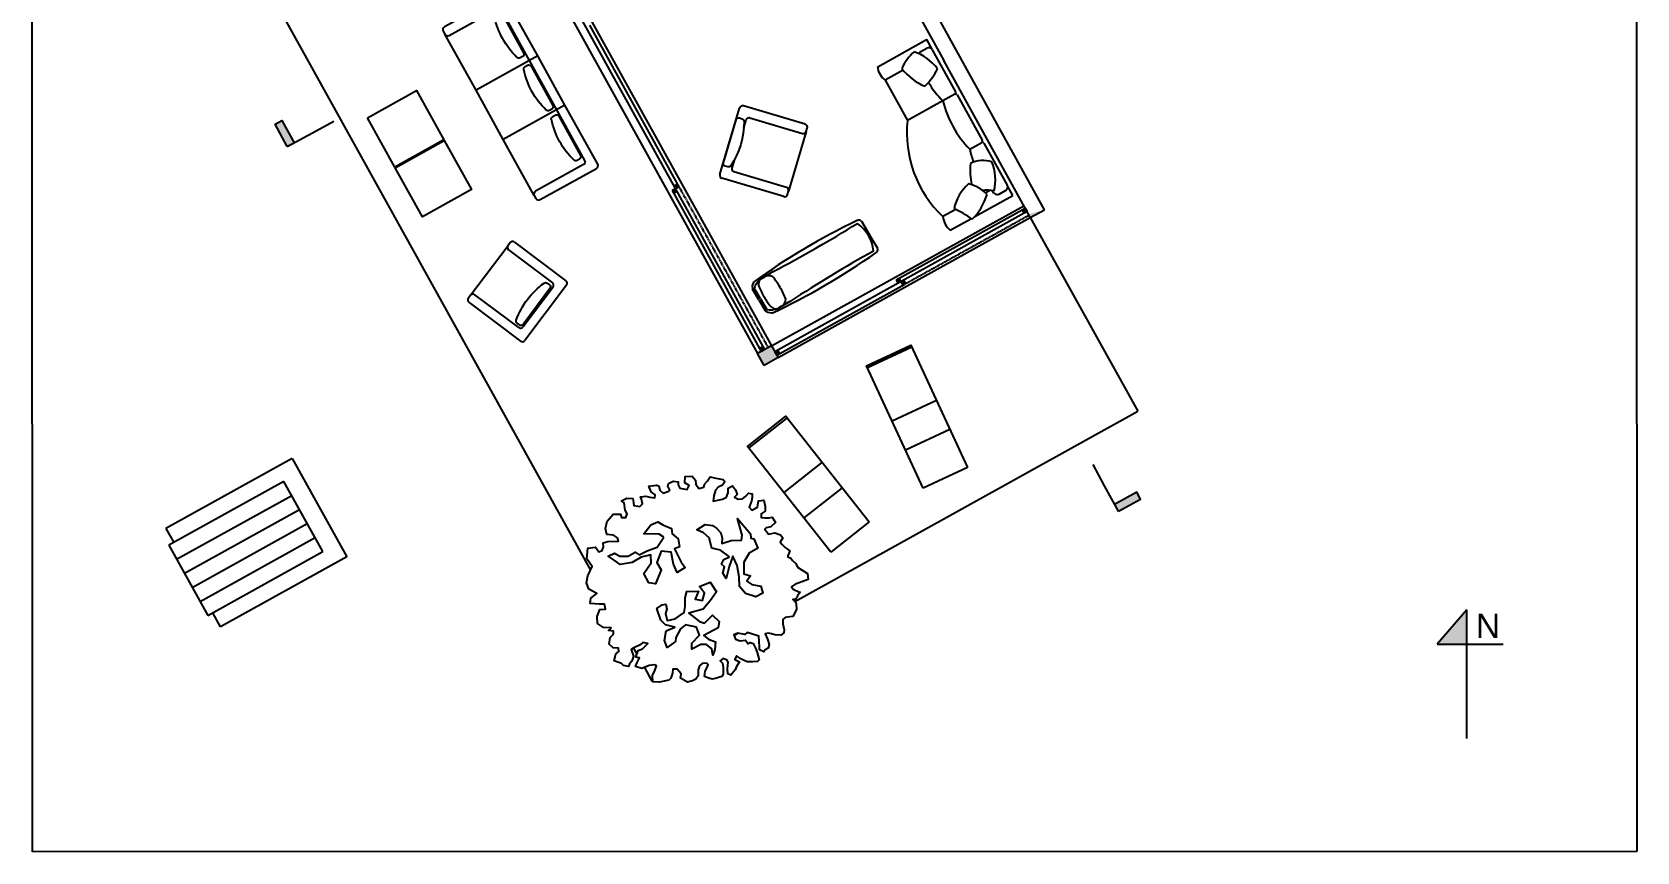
# Model space of a CAD drawing. Header units: millimetres. Extents: x 3565 to 7094, y -499 to 4123.
# Drawn here: x 5093 to 7094, y -499 to 522 of the extents above; entities that cross this region are included whole.
import ezdxf

# ---------------------------------------------------------------- set-up
doc = ezdxf.new("R2010")
doc.units = ezdxf.units.MM
doc.linetypes.add('ACAD_ISO02W100', pattern=[15, 12, -3])
for name, color, linetype in [('A-FLOOR-LEVL', 3, 'Continuous'), ('A-FURN', 9, 'Continuous'), ('A-GLAZ-FULL', 4, 'Continuous'), ('A-WALL-FULL-EXTR', 1, 'Continuous'), ('A-WALL-FULL-INTR', 2, 'Continuous'), ('ALBERO_PRUNUS', 116, 'Continuous'), ('campiture muri sezionati', 253, 'Continuous'), ('QUOTE', 5, 'Continuous')]:
    doc.layers.add(name, color=color, linetype=linetype)
doc.layers.add('A-SECT-MCUT', color=1, linetype='Continuous', lineweight=25)
doc.styles.get("Standard").update_dxf_attribs({"font": 'arial.ttf'})

msp = doc.modelspace()

# ---------------------------------------------------------------- hatches: boundary and pattern name
at = {"true_color": 0x636466}
h = msp.add_hatch(color=251, dxfattribs=at)
h.dxf.hatch_style = 1
h.paths.add_polyline_path([(6881.462903594593, -197.8463966343479), (6844.647482871595, -240.7314931548026), (6881.475727809907, -240.7204773304384)])
at = {"layer": 'campiture muri sezionati'}
h = msp.add_hatch(color=256, dxfattribs=at)
h.dxf.hatch_style = 1
h.paths.add_polyline_path([(5536.900895867637, 951.7383646848311), (5549.476042142204, 929.0720017163408), (5566.751446609009, 938.6554634778158), (5554.183596363416, 961.308675544255), (5551.959937456167, 960.0923166550069)])
h.paths.add_polyline_path([(6005.715556755533, 106.5764805672625), (6022.990961222337, 116.1599423287375), (6014.75045337392, 131.0114263918008), (5997.475053131445, 121.4279570160879)])
h = msp.add_hatch(color=256, dxfattribs=at)
h.dxf.hatch_style = 1
h.paths.add_polyline_path([(6337.406698586746, 290.5956126103783), (6354.9206531211, 300.2531968602902), (6112.07917804174, 740.5801243216179), (6164.987187901814, 769.9282045302193), (6155.285763720057, 787.4176976288095), (6155.28574712348, 787.4176884226849), (6084.727781077314, 748.2791751360387)])
edge = h.paths.add_edge_path()
edge.add_line((6354.886059164659, 300.3152908767233), (6112.079178041736, 740.5801243216149))
edge.add_line((6084.727781077314, 748.2791751360387), (6229.489262446567, 486.2485485013663))
edge.add_line((6334.946709629729, 295.030056677158), (6229.489262446568, 486.2485485013665))
edge.add_line((6337.406861684096, 290.5956967254037), (6354.920653128851, 300.2531968462395))
edge.add_line((6337.406746592464, 290.5956433409551), (6334.946709629728, 295.0300566771566))
at = {"layer": 'QUOTE'}
h = msp.add_hatch(color=256, dxfattribs=at)
h.dxf.hatch_style = 1
h.paths.add_polyline_path([(5419.686632832104, 383.7157970438111), (5413.83991605387, 380.5342540281454), (5411.204795397454, 379.1003296501008), (5396.128541817776, 406.8059380053232), (5404.610379252411, 411.421405399024)])
h = msp.add_hatch(color=256, dxfattribs=at)
h.dxf.hatch_style = 1
h.paths.add_polyline_path([(6442.547432935959, -66.56978493119959), (6445.728975951622, -72.4165017094333), (6447.162900329671, -75.05162236584692), (6474.868508684885, -59.97536878615074), (6470.253041291178, -51.49353135151796)])

# ---------------------------------------------------------------- linework, layer by layer
at = {"layer": 'A-FLOOR-LEVL', "ltscale": 0.1}
for points in [[(5265.256083557133, 795.5297180777511), (5789.132805670602, -148.7444181735841)], [(6337.406701059474, 290.5956081533573), (6471.265916979774, 49.31823872189807)], [(6044.068253204685, -187.6880534142842), (6471.265916979774, 49.31823872189807)], [(5968.077841214871, -229.8470053721526), (5972.972481819857, -227.131492813221)], [(5842.877490829403, -245.6178122646274), (5847.118126310653, -253.2614471832781)], [(5849.456242030783, -257.4758398235444), (5850.038722489718, -258.5257456678537)], [(5856.327808336547, -269.8616589756002), (5865.653645195829, -286.6712368274129)], [(5891.996554905899, -272.0563737701359), (5892.003113662282, -272.052735017719)], [(5865.653645195829, -286.6712368274129), (5866.915255182366, -285.9713043830525)]]:
    msp.add_lwpolyline(points, dxfattribs=at)
at = {"layer": 'A-FURN'}
for p, q in [((6200.257702332605, 497.0827779134293), (6208.323021026644, 501.5566112813203)), ((5723.430514786634, 491.9693052456764), (5646.476745152841, 449.2830388459415)), ((6215.120750346677, 499.6095940522127), (6244.194705941434, 447.1957694222747)), ((6156.481382688307, 461.8649106766006), (6184.312343309668, 411.6919273501248)), ((5680.431729788992, 388.0698130008795), (5646.476745152841, 449.2830388459415)), ((6243.415899049697, 444.4766776943429), (6184.312343309668, 411.6919273501248)), ((6246.134990777786, 443.6978708025558), (6277.591858687069, 386.9881894305031)), ((5757.385499422786, 430.7560794006122), (5680.431729788992, 388.0698130008795)), ((5950.477041740247, 344.3882233172767), (5975.051064300131, 427.104564214143)), ((5980.397232582818, 402.962876819724), (5983.136728510784, 412.1840402865937)), ((6058.185502279719, 397.9315471608447), (6036.054650107474, 323.4389357799987)), ((6261.837673329775, 375.9622532467374), (6276.813051795443, 384.2690977023681)), ((6279.532143523478, 383.4902908106837), (6308.60609911818, 331.0764661808471)), ((5968.137061595767, 361.6950509948047), (5965.397565667799, 352.4738875279313)), ((6030.039527925795, 316.7293786987589), (5953.074734063479, 339.5946863294162)), ((6287.639613035979, 324.6637717448348), (6281.783921455442, 321.4156188349648)), ((6298.593763194877, 319.8049034929736), (6306.659081888917, 324.2787368608638)), ((6315.669948600523, 318.3419290184374), (6309.176057788824, 330.0489584613665)), ((6243.709545702811, 300.2957574673596), (6228.384987894154, 291.795223183055)), ((6268.181753613999, 292.000220851523), (6315.669948600523, 318.3419290184374)), ((6127.065027735171, 286.3476164194758), (6137.146619701446, 269.1476596980988)), ((6237.661974768015, 275.0708954074289), (6263.183873072277, 289.2278958406337)), ((5694.376490353068, 260.1687083740267), (5758.558754963644, 211.9293189005725)), ((6147.228211667722, 251.9477029767222), (6137.146619701446, 269.1476596980988)), ((5639.711248752092, 193.8535562895759), (5686.401143091624, 255.9742254325497)), ((6016.696742893439, 223.4788843957454), (6001.854053078837, 214.4868513379874)), ((5742.521836297529, 204.1483651057865), (5705.097175359732, 154.3550423152392)), ((5759.324283201317, 206.5311739620315), (5707.479984215977, 137.552595411451)), ((5992.26140186868, 210.3159790344826), (5990.57543382299, 205.7840234658374)), ((5990.57543382299, 205.7840234658374), (5991.300249303799, 201.5670651636597)), ((5999.111849990411, 188.2398848746884), (5991.300249303799, 201.5670651636597)), ((6000.969296720582, 189.3286097090586), (5993.157696033969, 202.6557899980303)), ((5999.111849990411, 188.2398848746884), (6006.923450677022, 174.9127045857153)), ((6000.969296720582, 189.3286097090586), (6008.780897407195, 176.0014294200873)), ((6038.450173414844, 186.3658902613615), (6023.352594188272, 177.8087177761527)), ((6010.248691580076, 172.2199610516586), (6006.923450677022, 174.9127045857153)), ((6015.026638155378, 171.4767679066249), (6010.248691580076, 172.2199610516586)), ((6189.694604666313, 129.2178325090294), (6134.364209095897, 103.6313336078229)), ((6220.397749554522, 62.82277164198376), (6165.067353984105, 37.23627274077671)), ((6034.386335095735, 41.3695403898214), (5986.480060887205, 3.671921214904614)), ((6237.174902351945, 26.54244644348046), (6181.844506781531, 0.955947542274771)), ((5417.453433330558, -9.323371076076455), (5260.047995443254, -96.6361887118951)), ((5417.453433330558, -9.323371076076455), (5475.661978421103, -114.2603296676116)), ((6077.933785701261, -13.97072128853142), (6030.027511492727, -51.66834046344775)), ((5407.037842742972, -37.97177498173687), (5263.637945168029, -117.5157175164313)), ((5455.544963651761, -125.4192404746841), (5407.037842742972, -37.97177498173687)), ((6258.991372523748, -20.63532216084332), (6203.660976953333, -46.22182106205082)), ((5273.339369349785, -135.005210615021), (5416.739266924729, -55.46126808032705)), ((6102.978051417967, -45.79706701102805), (6055.071777209438, -83.49468618594392)), ((5283.040793531543, -152.4947037136094), (5426.440691106487, -72.95076117891631)), ((5260.047995443252, -96.63618871189556), (5269.749419625009, -114.1256818104835)), ((5292.742217713301, -169.9841968121987), (5436.142115288245, -90.44025427750557)), ((6136.484053694468, -88.37661892495089), (6088.577779485937, -126.0742380998681)), ((5263.637945168029, -117.5157175164313), (5312.145066076819, -204.9631830093781)), ((5302.443641895061, -187.4736899107893), (5445.843539470005, -107.9297473760944)), ((5475.661978421103, -114.2603296676116), (5485.363402602859, -131.7498227662018)), ((5312.145066076819, -204.9631830093781), (5455.544963651761, -125.4192404746841)), ((5485.363402602859, -131.7498227662018), (5327.957964715555, -219.062640402019)), ((5327.957964715555, -219.062640402019), (5318.256540533795, -201.5731473034298))]:
    msp.add_line(p, q, dxfattribs=at)
at = {"layer": 'A-FURN', "color": 251, "true_color": 0x636466}
for p, q in [((6881.462903594594, -197.846396634347), (6844.647482871595, -240.7314931548021)), ((6881.51092894065, -358.4053479474901), (6881.462903594592, -197.8463966343475)), ((6844.647482871595, -240.7314931548026), (6926.843833856374, -240.7069071185315))]:
    msp.add_line(p, q, dxfattribs=at)
at = {"layer": 'A-FURN'}
for points in [[(5607.741259427919, 519.1144365422128, 0.4142135623730741), (5612.982657183792, 517.6131864548247), (5672.700083115172, 550.7384506770181, -0.4142135623730941), (5677.941480871043, 549.2372005896295), (5712.936818927478, 486.1484507366199), (5746.891803563632, 424.9352248915579), (5781.887141620067, 361.8464750385483, -0.414213562373095), (5780.385891532683, 356.6050772826757), (5720.6684656013, 323.4798130604822, 0.414213562373095), (5719.167215513915, 318.2384153046087), (5721.247922354481, 314.4873672887161, 0.4142135623730741), (5726.489320110354, 312.9861172013266), (5796.700441900888, 351.9322359325747, 0.414213562373095), (5798.201691988277, 357.1736336884487), (5757.385499422786, 430.7560794006122), (5723.430514786634, 491.9693052456764), (5682.614322221144, 565.5517509578394, 0.4142135623730943), (5677.37292446527, 567.0530010452258), (5607.161802674737, 528.106882313979, 0.4142135623730741), (5605.66055258735, 522.8654845581059), (5607.741259427919, 519.1144365422128)], [(6178.790458723795, 474.2397581637947), (6156.481382688307, 461.8649106766006, -0.2000000000000041), (6147.204395814503, 478.5892384521303), (6208.056900864389, 512.3441312145214), (6214.550791676032, 500.6371017716942)], [(5987.930265498644, 414.7817326098252), (6053.391965291858, 395.333854837615, 0.4142135623730951), (6058.185502279719, 397.9315471608447), (6059.407087473537, 402.0434119188567, 0.4142135623730951), (6056.809395150308, 406.8369489067163), (5979.84460128799, 429.7022565373745)], [(6034.833064913654, 319.3270710219881), (6036.054650107474, 323.4389357799987, 0.4142135623730951), (6033.456957784244, 328.2324727678597), (5967.995257991028, 347.680350540069)], [(5688.978345414531, 259.4031801363549), (5686.401143091625, 255.9742254325506, 0.4142135623730951), (5687.166671329298, 250.5760804940105), (5741.756308059856, 209.5465100443271)], [(5699.699030421189, 153.5895140775633), (5645.109393690634, 194.6190845272504, 0.4142135623730951), (5639.711248752092, 193.8535562895759), (5637.134046429189, 190.424601585773, 0.4142135623730951), (5637.899574666863, 185.0264566472347), (5702.081839277434, 136.7870671737764)]]:
    msp.add_lwpolyline(points, format="xyb", dxfattribs=at)
for points in [[(5678.788851439427, 544.7354481317857), (5705.826150246873, 495.9932591461215, -0.414213562373095), (5704.513183238901, 491.4092245559286), (5701.479469623377, 489.7264232040402, -0.3298278589167343), (5697.501777712113, 490.2494502176073, -0.1493084333096756), (5669.508983812741, 540.7141826672928, -0.3298278589168084), (5671.171103233708, 544.3656137878634), (5674.204816849236, 546.0484151397559, -0.414213562373095)], [(5715.215465436545, 479.0664285969483), (5742.25276424399, 430.3242396112864, -0.414213562373095), (5740.939797236019, 425.7402050210935), (5737.906083620491, 424.0574036692051, -0.3298278589167343), (5733.928391709231, 424.5804306827695, -0.1493084333096756), (5705.93559780986, 475.0451631324577, -0.3298278589168084), (5707.597717230828, 478.6965942530292), (5710.631430846352, 480.3793956049199, -0.414213562373095)], [(5749.69062678284, 416.9154407479127), (5776.727925590283, 368.1732517622477, -0.414213562373095), (5775.414958582313, 363.5892171720579), (5772.381244966788, 361.9064158201686, -0.3298278589167343), (5768.403553055524, 362.4294428337353, -0.1493084333096756), (5740.410759156151, 412.8941752834194, -0.3298278589168084), (5742.072878577121, 416.5456064039918), (5745.106592192646, 418.2284077558829, -0.414213562373095)], [(5954.827239611383, 359.0310213858784), (5970.700866428994, 412.46176614554, -0.414213562373095), (5974.893209842942, 414.7336623112201), (5978.218739148012, 413.7456878519984, -0.3298278589167343), (5980.630156588325, 410.5393416251541, -0.1493084333096756), (5964.195557588419, 355.2203603689572, -0.3298278589168084), (5960.424665082131, 353.8507035127109), (5957.09913577706, 354.838677971929, -0.414213562373095)], [(5738.705688196228, 202.2167273109785), (5705.216785322934, 157.6599107925131, -0.414213562373095), (5700.495662394721, 156.9903932163415), (5697.722446342067, 159.0747423752541, -0.3298278589167343), (5696.578734723381, 162.9201960456439, -0.1493084333096756), (5731.251131648994, 209.0516454369608, -0.3298278589168084), (5735.262954567401, 209.0221993981013), (5738.036170620056, 206.9378502391919, -0.414213562373095)]]:
    msp.add_lwpolyline(points, format="xyb", close=True, dxfattribs=at)
for points in [[(5646.476745152841, 449.2830388459415), (5607.741259427919, 519.1144365422128)], [(5511.218921131953, 414.7956604367887), (5572.432146977017, 448.7506450729411), (5606.387131613168, 387.5374192278773), (5545.173905768104, 353.5824345917258), (5511.218921131955, 414.7956604367891)], [(5545.622921666696, 352.7729595793489), (5606.83614751176, 386.7279442155018), (5640.791132147913, 325.5147183704389), (5579.57790630285, 291.5597337342874), (5545.622921666696, 352.7729595793489)], [(5719.167215513914, 318.2384153046091), (5680.431729788992, 388.0698130008795)], [(6003.892573403172, 215.6110219275124), (6005.543062850576, 216.4042998535397)], [(6025.32943723674, 179.0381144529069), (6026.827985633568, 180.0906152777325)], [(6203.660976953333, -46.22182106205082), (6133.298104975015, 105.9367667565893), (6188.628500545432, 131.5232656577978), (6258.991372523748, -20.63532216084332)], [(6088.577779485937, -126.0742380998681), (5984.909326754917, 5.668015973592446), (6032.815600963445, 43.36563514850741), (6136.484053694468, -88.37661892495089)]]:
    msp.add_lwpolyline(points, dxfattribs=at)
for centre, radius, start, end in [((6210.748377072026, 497.1842380067719), 4.999999999999995, 29.01713793927233, 119.0171379392546), ((6231.798609846044, 452.6740882126574), 59.34753971004969, 131.4100846015367, 156.731216093018), ((6175.152063604316, 443.1448846534036), 56.76914295459125, 35.16069314602932, 72.16033095594419), ((6202.683058377987, 492.710404638884), 4.999999999999995, 119.0171379392546, 152.6643850579436), ((6232.591264004723, 519.0785739534554), 70.03603394175683, 217.8351633764959, 247.5820510074519), ((6160.333011728517, 504.0230123211568), 67.4062201532999, 312.5119092753497, 335.2817065867157), ((6304.532438124922, 514.4011562410169), 109.1334953794574, 210.5035622226639, 225.7942488208271), ((6242.445756631578, 446.2256270041003), 1.999999999999999, 299.0171379392546, 29.01713793927233), ((6244.386041467929, 442.7277283843828), 1.999999999999999, 29.01713793927233, 119.0171379392546), ((5978.746678955674, 426.0066418818265), 3.855256298883429, 73.45395346060295, 163.4539534606566), ((6354.65726938025, 466.8157882639484), 129.8839568079536, 193.6475539165896, 224.3867219619168), ((5986.832343166331, 411.0861179542799), 3.855256298883429, 73.45395346060295, 163.4539534606566), ((6327.348101066181, 396.2215711479553), 143.8699409813948, 173.8270410351707, 226.5386492714501), ((6275.842909377211, 386.0180470123273), 1.999999999999999, 299.0171379392546, 29.01713793927233), ((6277.78319421362, 382.520148392508), 1.999999999999999, 29.01713793927233, 119.0171379392546), ((6368.490348651248, 399.0993805642242), 109.1334953794574, 192.2400270577231, 201.1514506310247), ((6278.59291609845, 325.0643375269697), 36.63680825410911, 72.84157624777137, 115.4333596471753), ((6237.096230566221, 338.0044206762627), 56.76914295459125, 345.8739449225749, 22.87358273251859), ((5954.172656395794, 343.2903009849629), 3.855256298883429, 163.4539534606566, 253.4539534606029), ((5969.093180323342, 351.3759651956175), 3.855256298883429, 163.4539534606566, 253.4539534606029), ((6332.29767841522, 349.0239981940217), 70.03603394175639, 172.5124025732598, 194.4799167829475), ((6297.968088482964, 290.1831208466683), 56.76914295459063, 131.4985440466977, 168.4981818566318), ((6249.332689555114, 286.6302523065783), 47.37105178004455, 43.92150115310041, 76.5478165103258), ((6283.17491425733, 265.4844093415072), 59.34753971005059, 81.30305978549715, 95.30510869578806), ((6368.490348651248, 399.0993805642242), 109.1334953794574, 223.0740032141644, 226.0116731210521), ((6296.168407149496, 324.1772767675207), 4.999999999999995, 226.0116731210521, 299.0171379392546), ((6304.233725843534, 328.6511101354099), 4.999999999999995, 299.0171379392546, 29.01713793927233), ((6031.13745025811, 320.4249933543047), 3.855256298883429, 253.4539534606029, 343.4539534606566), ((6189.79954554921, 182.6438614400226), 129.9532430303842, 54.6639438291344, 66.15305866676105), ((6216.157721044839, 338.8888771080256), 70.036033941746, 314.1730142771365, 343.9199019081474), ((6487.453794640625, -478.7213472454891), 848.5210326599212, 115.5466628971659, 125.703775199613), ((5331.738373421285, 1550.080768860974), 1492.997162682047, 297.3084599692223, 301.9557779542574), ((6123.878317532614, 281.9047645836322), 5.467545550820738, 54.34938118642531, 115.407360371439), ((6093.830443547151, 243.758292701365), 48.53868429802315, 6.124907672501892, 54.62768522640174), ((6253.092674661741, 294.565443543755), 24.86249999999798, 186.3972729912482, 231.6370028872842), ((5692.060182002636, 257.0868717859225), 3.855256298883429, 53.07147686777315, 143.0714768677732), ((5655.771055694595, 940.1921699489035), 848.5210326599212, 295.0488176992507, 305.2059300017442), ((6861.276190413482, -1059.426176468399), 1492.997162682047, 118.7968149446212, 123.4441329296903), ((6141.794774474641, 251.3379369403342), 5.467545550820738, 305.3452325274763, 6.403211712469704), ((5739.439999709422, 206.4646734562207), 3.855256298883429, 323.0714768677732, 53.07147686777315), ((5756.242446613211, 208.8474823124648), 3.855256298883429, 323.0714768677732, 53.07147686777315), ((6016.081709088853, 194.917254911878), 24.1949436829282, 126.0182232256244, 161.3466902265722), ((6006.824660447359, 207.8837415425314), 8.264865188423467, 110.7790583739281, 193.4894829999054), ((6092.958522064739, 242.4517374667607), 100.9954290900094, 201.1838677018831, 209.9869568934612), ((6011.387196118792, 207.9452209228498), 10.28153247392307, 61.67470241172661, 124.6394745663854), ((5938.412101940956, 152.6613016140782), 100.9954290900094, 30.37629644945191, 39.56872519701928), ((5938.412101940956, 152.6613016140782), 100.9954290900094, 21.18386770188305, 30.37629644945191), ((6092.264445502648, 243.6358844615215), 100.9954290900094, 210.76563600543, 219.5687251970193), ((6022.302622897818, 189.3226790839581), 10.28153247392307, 296.1131183325093, 359.0778904871585), ((6013.229139898312, 199.7839532256107), 24.1949436829282, 259.4059026722972, 294.7343696732744), ((6020.019809332044, 185.3718217477312), 8.264865188423467, 227.2631098989989, 309.9735345249678), ((5702.015338771624, 156.671350665672), 3.855256298883429, 233.0714768677731, 323.0714768677732), ((5704.39814762787, 139.868903761886), 3.855256298883429, 233.0714768677731, 323.0714768677732)]:
    msp.add_arc(centre, radius, start, end, dxfattribs=at)
at = {"layer": 'A-GLAZ-FULL', "ltscale": 0.1}
for p, q in [((5653.161598928905, 762.8444758483411), (6006.113430211476, 126.2207633546122)), ((5895.108726434662, 326.6057309678285), (5890.812718701935, 324.2214968039766)), ((5896.078868852836, 324.8567816579675), (5891.782861120109, 322.4725474941183)), ((5897.049011271011, 323.1078323481074), (5892.753003538285, 320.7235981842587)), ((6333.294867803731, 298.0252280125464), (6173.398102493935, 209.3162614847456))]:
    msp.add_line(p, q, dxfattribs=at)
at = {"layer": 'A-GLAZ-FULL'}
for p, q in [((5787.931543801361, 530.1708538650214), (5899.497921891572, 329.0416832312421)), ((5890.812718701935, 324.2214968039766), (6001.930817513026, 123.9004732227813)), ((6173.398207372538, 209.3160724446989), (6018.865277084728, 123.5967570567595)), ((6170.097501317077, 213.2034396446497), (6172.523090664446, 208.8306457789231)), ((6171.846450626938, 214.173582062826), (6174.272199581159, 209.8012009336617)), ((6177.769974796282, 211.7415727269745), (6180.195516850097, 207.3688886745817)), ((6179.518924106142, 212.7117151451507), (6181.944466159958, 208.3390310927584)), ((6020.615123350053, 124.5673970155472), (6023.040721011584, 120.1946127154711)), ((6022.364072659912, 125.5375394337211), (6024.789670321445, 121.1647551336468))]:
    msp.add_line(p, q, dxfattribs=at)
at = {"layer": 'A-GLAZ-FULL', "linetype": 'ACAD_ISO02W100', "ltscale": 0.1}
for p, q in [((5899.497921891572, 329.0416832312421), (6010.616911287704, 128.719054124861)), ((6181.069897382658, 207.8539103974767), (6335.719098278885, 293.6378430024265))]:
    msp.add_line(p, q, dxfattribs=at)
at = {"layer": 'A-GLAZ-FULL', "ltscale": 0.1}
for points in [[(5893.16844159831, 330.1036295875456), (5897.557637055222, 332.5395818509596)], [(5894.138584016485, 328.3546802776841), (5898.527779473397, 330.7906325411004)], [(5895.108726434661, 326.6057309678272), (5899.497921891572, 329.0416832312421)], [(6170.097501317077, 213.2034396446497), (6330.886040366447, 302.3929893032023)], [(6021.291452959252, 119.2242880422286), (6181.069897382658, 207.8539103974767)]]:
    msp.add_lwpolyline(points, dxfattribs=at)
at = {"layer": 'A-GLAZ-FULL'}
for points in [[(6327.371111699342, 300.4574671169726), (6329.796969184017, 296.0849431761958)], [(6329.1200610092, 301.4276095351483), (6331.545918493873, 297.0550855943725)], [(6330.869010319059, 302.3977519533241), (6333.294867803731, 298.0252280125464)], [(6173.595346762891, 215.1438203354414), (6178.446901966728, 206.3986838170881)], [(6004.172764716282, 129.7177523160904), (6000.011089469355, 127.4104741421825)], [(6005.142907134458, 127.9688030062325), (6000.981231887533, 125.6615248323242)], [(6006.113049552633, 126.2198536963742), (6001.951374305708, 123.912575522465)], [(6018.865595474578, 123.5968119830036), (6021.291452959252, 119.2242880422286)]]:
    msp.add_lwpolyline(points, dxfattribs=at)
at = {"layer": 'A-SECT-MCUT', "ltscale": 0.1}
for p, q in [((6014.751130332714, 131.0118019323809), (5997.475730090237, 121.4283325566694)), ((6005.715556755533, 106.5764805672625), (5997.475823758038, 121.4283845185619)), ((6014.753845033823, 131.0121038056263), (6022.990961222335, 116.1599423287375)), ((6022.990961222337, 116.1599423287375), (6005.715556755533, 106.5764805672625))]:
    msp.add_line(p, q, dxfattribs=at)
at = {"layer": 'A-WALL-FULL-EXTR'}
for p, q in [((7092.910710527184, 1501.105718154705), (7093.508937452755, -498.8941923764291)), ((5093.509026921621, -499.4924193020024), (5093.150090766279, 700.5075270166767)), ((7093.508937452755, -498.8941923764291), (5093.509026921621, -499.4924193020024))]:
    msp.add_line(p, q, dxfattribs=at)
at = {"layer": 'A-WALL-FULL-EXTR', "ltscale": 0.1}
for p, q in [((6084.727891753684, 748.2792260709293), (6229.489373122935, 486.2485994362551)), ((6354.9206531211, 300.2531968602902), (6112.079288718104, 740.5801752565058)), ((6334.946713729878, 295.0300492867191), (6229.489373122935, 486.2485994362551)), ((6337.406861684096, 290.5956967254037), (6354.9206531211, 300.2531968602902)), ((6337.406857268833, 290.5956942758457), (6334.94671372988, 295.0300492867195))]:
    msp.add_line(p, q, dxfattribs=at)
at = {"layer": 'A-WALL-FULL-INTR'}
for points in [[(5549.476042142204, 929.0720017163408), (5997.475823758035, 121.4283845185623)], [(5566.751038263184, 938.6544443956745), (6014.753332814083, 131.0130273776813)], [(6014.752789861093, 131.0115185991976), (6329.193468331082, 305.4025933920543)], [(6022.990961222335, 116.1599423287375), (6337.406857268833, 290.5956942758457)]]:
    msp.add_lwpolyline(points, dxfattribs=at)
at = {"layer": 'ALBERO_PRUNUS'}
for points in [[(5815.294068819088, -220.3868311108899), (5805.549140100758, -219.9660668633678), (5797.921252588435, -214.884199423137), (5797.495030983104, -206.4107451714526), (5800.88186603716, -197.5124712961128), (5808.084419040964, -197.0866378284436), (5806.811456990105, -190.7318322833207), (5800.032464301233, -190.7338599713898), (5788.59266068255, -189.8899235967783), (5789.438133846983, -183.5344843991352), (5797.062726428345, -177.6006965625229), (5787.316276972638, -172.0957837256938), (5784.348186565238, -164.4704479552515), (5786.04027344707, -155.5726810019414), (5791.261222231807, -144.0449076632267), (5784.76287591225, -134.3891087379802), (5786.030008469903, -121.2546780240873), (5795.350743232771, -119.980852805661), (5799.589387856878, -125.9110921881511), (5803.825751374961, -124.2151086866666), (5805.519105537937, -119.554132224459), (5805.093897757515, -114.4701103656416), (5810.601322404762, -112.7737466726467), (5824.159181054379, -112.3460122474075), (5822.886852644089, -108.1096019478209), (5817.801721030627, -105.1453693701114), (5809.751413756385, -104.3004191514665), (5808.054384478144, -96.6747031895161), (5810.170031674906, -87.35313045659223), (5817.370176844581, -78.87739505582158), (5824.149169533437, -78.87536736775428), (5826.691291791753, -78.87460698472796), (5827.963620202046, -83.11101728431822), (5833.047864718689, -83.1094965182674), (5834.741218881651, -78.44852005604935), (5832.197702614088, -73.78881089885226), (5831.347667237605, -64.89180432858575), (5827.957410524498, -62.35074387795066), (5834.311702345395, -58.95941052751277), (5841.938195848476, -59.38080842755426), (5842.362643260225, -61.92275599169761), (5843.211791539902, -67.85400921821702), (5850.838538499208, -69.12276521647391), (5853.803333975682, -65.73244571006944), (5852.954312424103, -60.22487153265001), (5851.682364198148, -57.25949838039378), (5858.03741638773, -56.41023932462394), (5863.122041088719, -57.67975570590625), (5869.477600190734, -58.52521284655222), (5869.900146680785, -54.71197467405955), (5864.814761611095, -50.90038399813056), (5861.846924659944, -44.12240632590374), (5871.591346465839, -42.8484543769714), (5874.557409223427, -43.69492536166899), (5875.406304046898, -48.77882048997117), (5879.644315030437, -52.59066462691953), (5886.846234393695, -50.04643591367994), (5888.116915338514, -48.77501857484185), (5885.573399070932, -44.11530941766659), (5886.419759332141, -40.72562356378012), (5892.350490838107, -37.75809599296372), (5898.282362897079, -38.60367986411939), (5898.283503450097, -42.41679130610373), (5900.403079218387, -46.22926909557054), (5909.724701078011, -47.92119722090729), (5912.265429327078, -43.25996729769076), (5906.756483942497, -39.87218240137054), (5907.177763151395, -31.82215373777808), (5916.075064327422, -31.39581334807826), (5919.889768452254, -36.47882136285307), (5920.314976232675, -41.56284322166812), (5924.129680357511, -46.64585123644019), (5930.484605818978, -45.37291313154947), (5931.330839352049, -41.55954822855756), (5935.142755458415, -37.32161716292649), (5938.530731065463, -32.23645472957287), (5945.31023066681, -33.92914323795458), (5954.63185252643, -35.62107136327541), (5956.751174838493, -38.58619105453135), (5953.786632818247, -42.82386865914441), (5948.279461627227, -45.3675904503707), (5944.890979107703, -48.75803668727303), (5942.774698270377, -55.96121417465474), (5941.929351834058, -62.74033242141877), (5947.860590252478, -61.46752104703182), (5953.791828670885, -60.19470967263896), (5958.875312818857, -57.65111461194556), (5960.991973840523, -51.71897427188696), (5960.990326375049, -46.21114663346225), (5966.073810523039, -43.66755157274974), (5969.888387919756, -48.32688053841457), (5972.008597328617, -54.25775357342582), (5968.620114809091, -57.64819981034589), (5973.281432651354, -60.1888800694428), (5978.789237482941, -59.76355352378596), (5982.601407045528, -56.37298055637257), (5985.989762836915, -52.55885527035161), (5990.650573766746, -53.40481933302362), (5990.651967775989, -58.06528887322656), (5989.805987699145, -62.72601187443524), (5986.842332775685, -69.92944282282633), (5990.232969673151, -73.74154042076452), (5997.434508852036, -69.92627456022046), (5998.703288875155, -62.29967148473497), (6005.058341064716, -61.45041242895695), (6006.755370342977, -69.0761283909078), (6006.75714453656, -75.00763507843703), (6002.097600887879, -78.39846150686753), (6002.098994897126, -83.05893104707002), (6006.33599205576, -83.4813427911372), (6011.843923615475, -83.47969529458078), (6015.656853546724, -82.63119662182771), (6019.895624898956, -88.98511505341958), (6013.965653761671, -94.49471691890676), (6008.034415343281, -95.7675282932828), (6006.340174083496, -97.46275141172828), (6011.002632478776, -103.8165431128377), (6019.052179384373, -102.1194190368242), (6025.831932441892, -104.6594656433945), (6028.798882296289, -108.4716899718619), (6025.410906689236, -113.5568524052137), (6027.530102273167, -116.098293047341), (6031.768239984835, -120.3338162333944), (6037.701125868713, -124.5688324974285), (6035.16077780398, -130.5010995679895), (6035.049154782142, -132.1198597303555), (6038.918722548043, -133.4328798719821), (6041.059478391837, -136.5912490419255), (6041.059478391837, -136.5912490419255), (6045.297489375392, -140.4030931788716), (6045.297489375392, -140.4030931788716), (6047.381723371982, -144.8132508695212), (6059.732487130546, -152.5250623634033), (6060.582142322679, -160.1510317863563), (6044.641701760806, -166.0873070051648), (6044.300943159787, -166.1136212416191), (6043.935858917233, -166.3663832997358), (6040.123435898433, -168.9095981689334), (6039.69619502246, -169.1652094898377), (6041.808064726053, -172.3428021479608), (6049.668295951026, -176.0245646373355), (6050.523122645624, -175.8118382094422), (6047.157582225253, -180.3322456494316), (6046.736301086125, -182.1149485876745), (6044.659693745925, -185.0813233380281), (6041.532431376406, -185.1537959455381), (6044.499127774561, -188.1186621757629), (6045.347262229352, -190.6604830094252), (6045.772976922208, -197.4392210646547), (6041.538767782066, -206.3377484010011), (6034.33634150637, -207.1872609178017), (6031.794345976146, -207.6117003499271), (6028.829297043448, -210.1546617581162), (6028.830817780806, -215.2388103474264), (6030.527847059063, -222.8645263093872), (6030.105300569016, -226.6777644818681), (6026.293004278336, -229.6446584001733), (6019.090197818323, -229.2231337696376), (6014.852947203444, -227.9533639273523), (6010.615823316678, -227.107273134171), (6006.802893385411, -227.9557718069341), (6009.770603608473, -234.3100704300405), (6011.891066473569, -241.0883015632739), (6010.621399353658, -245.7491512949869), (6006.808849606728, -247.8686871150749), (6005.114861803186, -250.4112683317439), (6000.029856917876, -247.8707148031413), (6000.028716364857, -244.0576033611592), (5999.177413707241, -230.9238062997779), (5989.855411663276, -227.9608410271048), (5984.346973191125, -226.2677723272172), (5981.381924258403, -228.8107337354163), (5972.907676484891, -227.1185521490511), (5967.82406560883, -229.2384681606513), (5969.944021561434, -234.3219830974399), (5975.876273804745, -236.438604115935), (5982.231325994328, -235.5893450601402), (5985.622216348021, -240.2488007563184), (5988.163831693882, -238.5533241768512), (5991.977395265694, -239.8232207496467), (5994.944978760655, -245.7538403236449), (5997.065061441401, -251.2610343095512), (5999.609844990095, -260.1575339578194), (5997.492043415408, -262.2765628558827), (5991.560551540776, -262.7020161320615), (5984.781558851886, -262.7040438201298), (5981.391682323117, -261.4340205168373), (5977.577865295078, -259.3167658458119), (5971.221292368139, -255.0818763122907), (5969.104251162134, -259.7429795050261), (5975.036756861667, -262.7069586217272), (5971.22534766776, -268.6396058837804), (5969.531866776667, -272.8769032969121), (5964.025836138669, -279.2337365301005), (5960.212145838742, -277.5401609082064), (5959.786684602093, -271.6087809511723), (5960.208977635915, -266.9481846804756), (5960.631650854074, -263.5586255570875), (5959.359702628125, -260.5932524048312), (5954.698511513956, -258.4762511948375), (5950.886215223253, -261.4431451131441), (5953.852911621428, -264.408011343372), (5954.701933173008, -269.9155855207805), (5954.704341007156, -277.9654874538683), (5953.010479931747, -280.9317477196432), (5946.232120883436, -283.0521706532522), (5940.72456950808, -284.3248552971431), (5936.487318893202, -283.055085454851), (5931.402440735987, -280.9382109753597), (5932.247913900403, -274.5827717777211), (5934.365208562653, -270.7690266832119), (5936.058562725613, -266.108050220992), (5934.363307640955, -264.4138409465663), (5928.431815766307, -264.839294222737), (5925.04320651869, -267.8060614105361), (5923.349979083823, -272.890716921876), (5923.352133461749, -280.0932607567261), (5920.387591441516, -284.33093836135), (5916.151354651543, -286.4506009119432), (5910.220242961238, -288.1470913354333), (5901.321294319756, -283.0656040867052), (5902.167020940375, -277.5575229872884), (5897.081128958274, -272.0512161149113), (5891.996884441624, -272.0527368809639), (5891.574591407802, -276.7133331516702), (5889.458057114248, -283.0691525408242), (5886.916695224611, -285.6119872185177), (5875.054218387785, -288.1576099672866), (5867.004037841638, -287.7363387977612), (5866.577816236314, -279.262884546079), (5869.118544485422, -274.6016546228534), (5871.658639093926, -267.8220294540756), (5869.116136651272, -266.5517526897638), (5862.337397418604, -267.4011384760597), (5853.017423024455, -271.2170379891363), (5845.390295880824, -268.677244843544), (5847.507210358718, -263.5924626017218), (5850.471245466517, -257.6600688006565), (5845.810434536686, -256.8141047379868), (5848.773836003915, -248.7633156913785), (5853.857446879999, -246.6433996797878), (5857.245929399522, -243.2529534428691), (5860.634411919044, -239.8625072059658), (5854.278726088914, -238.5933710161967), (5850.890116841264, -241.5601382039981), (5843.264890619316, -245.3755307950669), (5839.876027915434, -247.4949398846438), (5842.844245050964, -255.5439547041933), (5840.727710757413, -261.8997740933564), (5837.76291528094, -265.2900935997554), (5836.492867976684, -268.6799061841334), (5830.137182146536, -267.4107699943829), (5828.01798656259, -264.8693293522442), (5818.69585779051, -261.4826850304703), (5820.811631715388, -252.5847913466523), (5824.6240547342, -250.0415764774457), (5824.19910041002, -245.8049127168601), (5817.419980993052, -245.3832613558261), (5812.334342467137, -240.7243125816672), (5813.60286903403, -232.250351407969), (5817.838598911554, -228.4359726609309), (5817.837458358536, -224.6228612189598), (5811.48189925652, -223.7774040783029)], [(5880.40750866393, -107.4610613993123), (5874.784867904682, -103.7373804768563), (5855.702444403331, -103.5089672954291), (5864.547131369357, -91.9602855612884), (5872.989132798541, -88.54835131307846), (5879.203388776787, -92.2855448789087), (5890.26967159375, -96.4983491859166), (5891.014607738808, -103.4347839635443), (5898.493361587253, -109.5003642753331), (5900.331999087087, -119.6507513608308), (5893.85631063095, -122.0763934652882), (5902.386007223166, -138.4260951674205), (5907.231706014588, -145.283286853517), (5897.138554406767, -151.4723183257302), (5892.632776759719, -140.9880703731201), (5889.804368671139, -126.2703183186218), (5877.109726818392, -125.080684139321), (5871.777293715923, -139.033671364261), (5877.144447926597, -148.1350759062243), (5870.004281410815, -165.7605140190872), (5861.713076364942, -164.4346959755644), (5855.694102880172, -152.5280253637561), (5864.783940366858, -139.4759868325855), (5864.250911244844, -129.5469767210775), (5852.468816375816, -132.2847150395451), (5841.038216353861, -139.0801943471138), (5826.190133092101, -141.3476686944346), (5818.866595218191, -136.1400829665058), (5811.063961566608, -130.9658407303295), (5819.08865205146, -127.3271537181049), (5825.87244811102, -131.0729477302643), (5835.931789852823, -131.1008962330989), (5844.817856901297, -126.0793658102198), (5850.003476837053, -129.3095012297995), (5859.79630401787, -124.3729446768775), (5872.094067454816, -120.0370205864738)], [(5962.252518700447, -131.9976246810297), (5951.252999960569, -123.4477932918749), (5940.255308616154, -121.0073338514298), (5936.993173365882, -108.3822731097412), (5930.161735269136, -102.0386505631413), (5921.920219029362, -98.204494141326), (5932.032430006859, -91.49805806231643), (5941.40208737898, -92.90059319831289), (5946.087686716679, -96.17831303487901), (5951.476749482193, -102.0322749551447), (5953.285088357, -108.7846914780994), (5952.879742749715, -115.301476717435), (5964.596553734258, -111.6314917778582), (5977.479184573017, -111.393415454917), (5978.128976495977, -105.111636839174), (5972.552208267864, -84.22502646225348), (5988.485656053662, -103.4265428192239), (5988.955659207671, -108.5793072331267), (5992.792930434279, -109.5874571494928), (5997.86014751306, -120.9904603671944), (5986.853185617765, -127.3177724683273), (5980.175440403544, -138.5089276886124), (5980.179826152697, -153.1714203655215), (5988.733748522371, -155.6126107701971), (5983.848159794799, -162.1307361106255), (5990.366217150713, -166.6089929683826), (6001.363786668744, -168.6421609455924), (6003.810113997137, -177.1945507095529), (5995.258262675672, -181.6773151800858), (5982.22360988021, -177.6082990235218), (5974.88974460239, -169.0573711880274), (5974.478794982319, -156.8387491179583), (5972.030762084811, -142.5842788685277), (5966.73251816804, -131.1817016534342), (5961.848756835949, -143.8091989425866), (5958.187610949388, -158.8800795290886), (5954.065832465015, -152.4051897911013), (5956.134201519444, -144.3787336695541), (5952.509347843054, -141.0141441450905), (5955.354952490175, -135.3175373806239)], [(5894.732399614526, -209.3810627018165), (5905.781131825704, -201.0892262924622), (5907.160329510167, -193.7212301250297), (5907.157161629094, -183.1303296032902), (5909.457155864805, -175.3015840362841), (5923.731499551541, -174.836840410796), (5919.590187681257, -184.5080326484162), (5928.80008146916, -186.347173752788), (5931.099662502973, -177.1370063785967), (5925.111110437861, -168.8502660505651), (5938.463004765854, -163.3205845959196), (5946.294665007012, -175.7510394178012), (5938.470029197793, -186.8047553180313), (5929.724183635457, -196.9377988106621), (5911.767480147478, -202.0083836488457), (5925.124195164025, -212.5952899446802), (5931.1108189537, -214.4353951725348), (5941.238203677834, -204.7624124198496), (5949.528953722002, -212.5879901525132), (5948.149893771521, -220.4164602556739), (5930.655034765754, -230.0916467192014), (5936.182017816596, -234.6947332933419), (5944.93185766376, -237.9154339368065), (5944.013815791689, -247.5856620509444), (5941.713546088083, -254.493459746493), (5940.329803182952, -246.6658160349134), (5933.881610378988, -241.1420570531686), (5926.514136097353, -241.1442607640115), (5915.464715216337, -247.1337274947391), (5915.462373739024, -239.3056705873605), (5925.129291320533, -229.6328255666035), (5921.442524032579, -219.5035008360187), (5907.62768335074, -216.7447891794827), (5901.182658427882, -221.8119307194702), (5895.660220597686, -232.4044840243409), (5895.201268528634, -237.4698350492731), (5884.612727992125, -244.840585855251), (5881.386841048669, -236.0925451999219), (5883.685595678738, -224.1195342113624), (5894.274962619023, -219.5116270197514), (5882.762457650182, -216.7522267035765), (5876.774594254869, -210.7678560541822), (5871.705185933488, -196.4946790978274), (5878.610815732937, -191.8878737616315), (5883.215211691052, -190.9655485709027), (5884.137936517715, -196.9514342715047), (5882.758187897435, -202.4775346960214), (5884.602673413074, -211.2259885471403)]]:
    msp.add_lwpolyline(points, close=True, dxfattribs=at)
at = {"layer": 'QUOTE'}
for p, q in [((5442.826243280542, 396.3074221900019), (5469.177449850802, 410.6466659738103)), ((5411.204795397446, 379.1003296501162), (5442.826243280542, 396.3074221900019)), ((5413.839916054486, 380.5342540284814), (5411.204795397454, 379.1003296501008)), ((6429.955807789781, -43.43017448275214), (6415.616564005987, -17.07896791248641)), ((6447.162900329687, -75.05162236583828), (6429.955807789781, -43.43017448275214)), ((6445.728975951289, -72.41650170881758), (6447.162900329671, -75.05162236584692))]:
    msp.add_line(p, q, dxfattribs=at)
for points in [[(5411.204795397454, 379.1003296501008), (5396.128541817776, 406.8059380053232), (5404.610379252411, 411.421405399024), (5419.686632832104, 383.7157970438111)], [(6447.162900329671, -75.05162236584692), (6474.868508684885, -59.97536878615074), (6470.253041291178, -51.49353135151796), (6442.547432935959, -66.56978493119959)]]:
    msp.add_lwpolyline(points, dxfattribs=at)

# ---------------------------------------------------------------- texts
at = {"layer": 'A-FURN', "color": 251, "true_color": 0x636466, "insert": (6892.749211678218, -202.8694112590806), "char_height": 30, "attachment_point": 1, "rotation": 0.01713793926879328}
msp.add_mtext_dynamic_manual_height_columns('N', width=88.17383435754527, gutter_width=12.5, heights=[0], dxfattribs=at)

doc.saveas('drawing.dxf')
